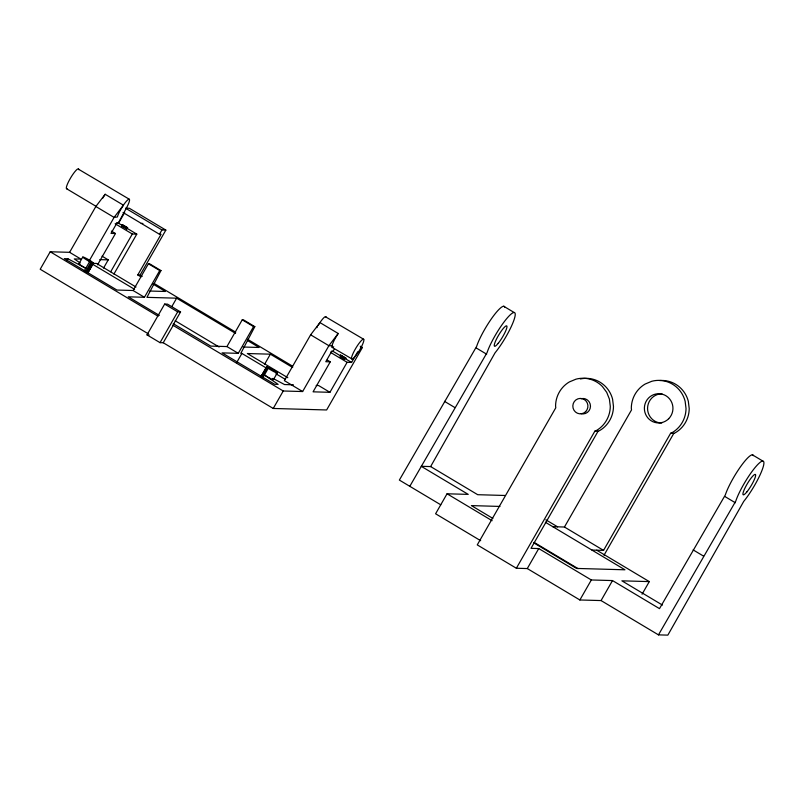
<?xml version="1.0" encoding="UTF-8"?>
<svg xmlns="http://www.w3.org/2000/svg" width="804" height="804" viewBox="0 0 804 804"><rect width="100%" height="100%" fill="white"/><g stroke="black" fill="none" stroke-linecap="round" stroke-linejoin="round"><path stroke-width="1.21" d="M440.763 504.801L399.367 480.078L476.641 346.383A27.306 4.955 -59.1 0 1 492.048 317.892A27.306 4.955 -59.1 0 1 504.691 307.088M409.799 486.309L487.073 352.604A27.306 4.955 -59.1 0 1 506.168 319.268A27.306 4.955 -59.1 0 1 514.148 319.489A27.306 4.955 -59.1 0 1 495.053 352.835L430.622 466.571L421.246 466.31L468.229 494.38L447.054 493.787L435.597 513.776L480.681 540.71M580.357 378.965A27.959 27.356 -88.4 0 1 612.588 399.186L613.472 406.432A27.959 27.356 -88.4 0 1 599.653 430.572L598.075 431.225L531.002 548.338L538.74 548.559L591.332 579.975L612.507 580.568L659.491 608.638L725.319 494.942A27.306 4.955 -59.1 0 1 740.725 466.451A27.306 4.955 -59.1 0 1 753.358 455.647M658.466 634.869L735.75 501.173A27.306 4.955 -59.1 0 1 754.845 467.827A27.306 4.955 -59.1 0 1 762.825 468.049A27.306 4.955 -59.1 0 1 743.73 501.394L667.843 635.13L658.466 634.869L601.06 600.568L579.875 599.975L527.293 568.559L516.359 568.247L477.264 544.891L555.785 407.779L555.574 406.06A27.959 27.356 -88.4 0 1 569.403 381.91L576.016 379.156A27.959 27.356 -88.4 0 1 602.397 386.523L606.708 392.342L609.402 399.096L610.286 406.342A27.959 27.356 -88.4 0 1 596.457 430.482L594.88 431.135L516.359 568.247M79.616 263.752A6.161 0.613 29.8 0 0 80.129 264.828A6.161 0.613 29.8 0 0 85.807 268.265L67.908 258.767L64.32 258.627L116.912 290.043L133.082 290.505L148.398 263.772L149.634 263.812L160.981 270.586L146.941 297.349L176.639 298.183L235.562 333.389M173.252 323.7L210.748 346.102L226.929 346.564L242.235 319.831L243.481 319.871L254.818 326.645L240.788 353.408L241.903 353.438L266.335 368.041M80.169 262.968L74.29 258.938L80.943 259.099L69.606 252.325L50.21 251.773L40.2 269.25L148.047 333.67M69.606 252.325L95.847 206.497L105.163 194.266L123.404 205.171A11.578 2.1 -59.1 0 1 128.751 199.231L129.364 199.281A11.578 2.1 -59.1 0 1 126.409 208.055L119.334 221.1L118.299 222.768L117.103 222.738L110.992 233.401L115.464 233.522L97.545 264.807M66.732 260.818L67.908 258.767M78.953 263.732L82.772 257.069M89.073 261.089L114.098 217.402L123.404 205.171L120.298 210.286A11.578 2.1 -59.1 0 0 117.374 216.99L114.098 217.402L95.847 206.497M84.038 271.35L89.626 261.601A6.161 0.613 29.8 0 1 82.923 256.978A6.161 0.613 29.8 0 1 91.827 261.662L93.485 263.089L88.068 272.536M85.495 271.702L90.902 262.255L93.485 263.089M86.591 272.204L91.998 262.757M87.415 272.516L92.822 263.079M87.857 272.234L93.264 262.787M87.917 272.636L93.324 263.189M116.309 223.16L118.54 223.221L124.65 212.557M103.535 268.084L108.238 259.863L102.058 256.174M110.701 271.752L132.328 234.004L136.791 234.125L113.927 274.043M159.463 234.265L161.946 229.934L165.855 230.095L140.097 275.079L137.775 274.968L161.061 234.316L159.463 234.265L123.052 212.517M159.323 315.379L128.248 296.817L144.429 297.279L159.735 270.546L160.981 270.586M360.252 346.222L362.403 347.509L326.625 409.97L273.239 408.462L163.232 342.745L160.046 342.665L147.011 334.876L164.649 304.073L167.523 304.153L180.558 311.942L172.92 325.268L283.239 390.995L302.636 391.538L328.886 345.71L338.193 333.489L319.952 322.585L310.635 334.816L284.395 380.644L302.636 391.538M171.925 306.404L176.639 298.183M160.046 342.665L177.684 311.862L180.558 311.942M163.232 342.745L173.242 325.278M272.697 378.784A6.161 0.613 29.8 0 1 271.471 379.006A6.161 0.613 29.8 0 1 264.416 374.976L278.144 384.362L274.677 384.302L222.085 352.876L238.265 353.338L253.572 326.605L254.818 326.645M236.607 362.684L241.903 353.438M264.486 364.463L270.365 354.182L292.686 367.508M261.179 376.322L266.586 366.885L270.435 368.373A6.161 0.613 29.8 0 1 277.139 372.996A6.161 0.613 29.8 0 1 268.234 368.312L266.586 366.885M261.33 376.232L266.737 366.785M261.39 376.624L266.797 367.187M261.953 377.116L267.36 367.669M262.657 378.061L268.234 368.312M273.481 379.568L277.29 372.905M273.239 408.462L283.239 390.995M327.208 360.021L330.253 361.84L313.078 391.829L329.931 392.312L347.117 362.313L351.579 362.443L357.69 351.78M527.293 568.559L538.74 548.559M545.373 522.258L552.81 526.7L564.448 527.022L631.522 409.909L631.311 408.191A27.959 27.356 -88.4 0 1 645.14 384.051L651.753 381.287A27.959 27.356 -88.4 0 1 685.129 401.226L686.023 408.472A27.959 27.356 -88.4 0 1 672.194 432.612L670.616 433.276L603.553 550.388L591.915 550.057M604.005 555.252L673.812 433.366L675.38 432.703A27.959 27.356 -88.4 0 0 689.209 408.563L688.324 401.317A27.959 27.356 -88.4 0 0 659.652 380.553M579.875 599.975L591.332 579.975M601.06 600.568L612.507 580.568M642.054 594.236L649.29 581.604L596.699 550.187M102.731 198.206L105.163 194.266M316.836 327.71L317.52 326.524M334.122 349.418L333.087 351.087L331.891 351.046L325.781 361.72L330.253 361.84M318.344 325.097L319.952 322.585A11.578 2.1 -59.1 0 1 325.298 316.655L363.699 339.278A11.578 2.1 -59.1 0 1 360.011 349.358A11.578 2.1 -59.1 0 1 352.283 359.107L332.132 347.378L332.163 345.308A11.578 2.1 -59.1 0 1 335.087 338.605L338.193 333.489M333.71 346.795L332.132 347.378M99.807 259.632L108.238 259.863M93.264 263.38L96.591 263.471L135.987 287.008M149.644 291.028L165.403 291.47L152.649 283.852M147.011 334.876L149.142 334.936M332.072 345.8L328.886 345.71L310.635 334.816M360.483 347.459L362.403 347.509M243.049 347.016L259.139 347.469L247.351 340.434M331.097 351.479L333.328 351.539L340.846 356.031M270.365 354.182L247.351 353.529L287.812 377.709M293.43 384.825L284.526 384.543L272.938 378.393M316.183 385.468L318.595 385.538L329.931 392.312M594.88 431.135L598.075 431.225M670.616 433.276L673.812 433.366M505.113 495.485L477.707 494.701L430.622 466.571M649.29 581.604L621.884 580.83L662.456 605.08M499.987 506.44L471.385 505.595L492.852 518.419M141.263 223.391L142.901 223.462M129.364 199.281L77.918 168.87A11.578 2.1 -59.1 0 0 70.963 177.312L69.466 179.925A11.578 2.1 -59.1 0 0 66.511 188.689L95.947 206.276M66.511 188.689L67.124 188.739M363.699 339.278L363.086 339.228A11.578 2.1 -59.1 0 0 356.132 347.68L354.634 350.283A11.578 2.1 -59.1 0 0 351.68 359.056M121.695 226.035L126.851 229.12L126.459 228.718M122.118 226.195L123.334 226.788M340.986 356.875C337.097 355.298 345.77 360.775 344.765 359.137M89.626 261.601L90.902 262.255M341.64 357.207L343.74 358.423M503.686 306.244L514.108 312.475M752.363 454.803L762.785 461.034M476.229 347.971L486.661 354.202M724.906 496.53L735.338 502.761M165.855 230.095L129.364 208.286L125.535 208.186L161.946 229.934M444.461 401.337L454.893 407.568M693.138 549.896L703.56 556.127M118.54 223.221L122.841 225.793M127.132 228.356L136.791 234.125M345.137 358.594L351.579 362.443M115.153 223.743L132.328 234.004M331.017 352.695L347.117 362.313M111.404 231.1L115.464 233.522M148.398 263.772L159.735 270.546M242.235 319.831L253.572 326.605M564.448 527.022L603.553 550.388M140.097 275.079L142.238 276.365M154.056 283.43L235.723 332.213M247.542 339.268L292.666 366.232M137.775 274.968L140.961 276.867M545.815 519.796L557.594 526.841M552.81 526.7L624.949 569.795L576.568 568.428L533.635 542.78M164.649 304.073L177.684 311.862M92.108 263.943L134.6 289.339M275.893 373.749L285.46 379.458M133.082 290.505L144.429 297.279M226.929 346.564L238.265 353.338M175.202 320.776L219.13 347.016M50.21 251.773L158.046 316.203M534.157 542.399L578.116 568.659M447.054 493.787L492.128 520.711M125.424 228.004L126.007 228.386M78.531 168.92A11.578 2.1 -59.1 0 1 78.722 169.644M325.901 316.706A11.578 2.1 -59.1 0 1 326.102 317.419M661.762 423.035A14.613 14.291 -88.4 0 1 647.562 408.352A14.613 14.291 -88.4 0 1 661.943 393.809M581.021 398.734A7.718 7.548 -88.4 0 1 590.478 406.231A7.718 7.548 -88.4 0 1 580.93 413.638M122.198 224.648L127.615 227.783L122.198 224.648M340.504 355.066L345.921 358.202L340.504 355.066M668.707 418.713A14.613 14.291 -88.4 0 0 662.456 394.241A14.613 14.291 -88.4 0 0 644.838 412.04A14.613 14.291 -88.4 0 0 668.707 418.713M746.866 491.907A11.869 2.151 -59.1 0 0 755.589 474.732A11.869 2.151 -59.1 0 0 745.398 487.194A11.869 2.151 -59.1 0 0 746.866 491.907M585.684 411.608A7.718 7.548 -88.4 0 0 582.377 398.683A7.718 7.548 -88.4 0 0 573.071 408.08A7.718 7.548 -88.4 0 0 585.684 411.608M498.199 343.338A11.869 2.151 -59.1 0 0 506.912 326.173A11.869 2.151 -59.1 0 0 496.721 338.635A11.869 2.151 -59.1 0 0 498.199 343.338"/></g></svg>
